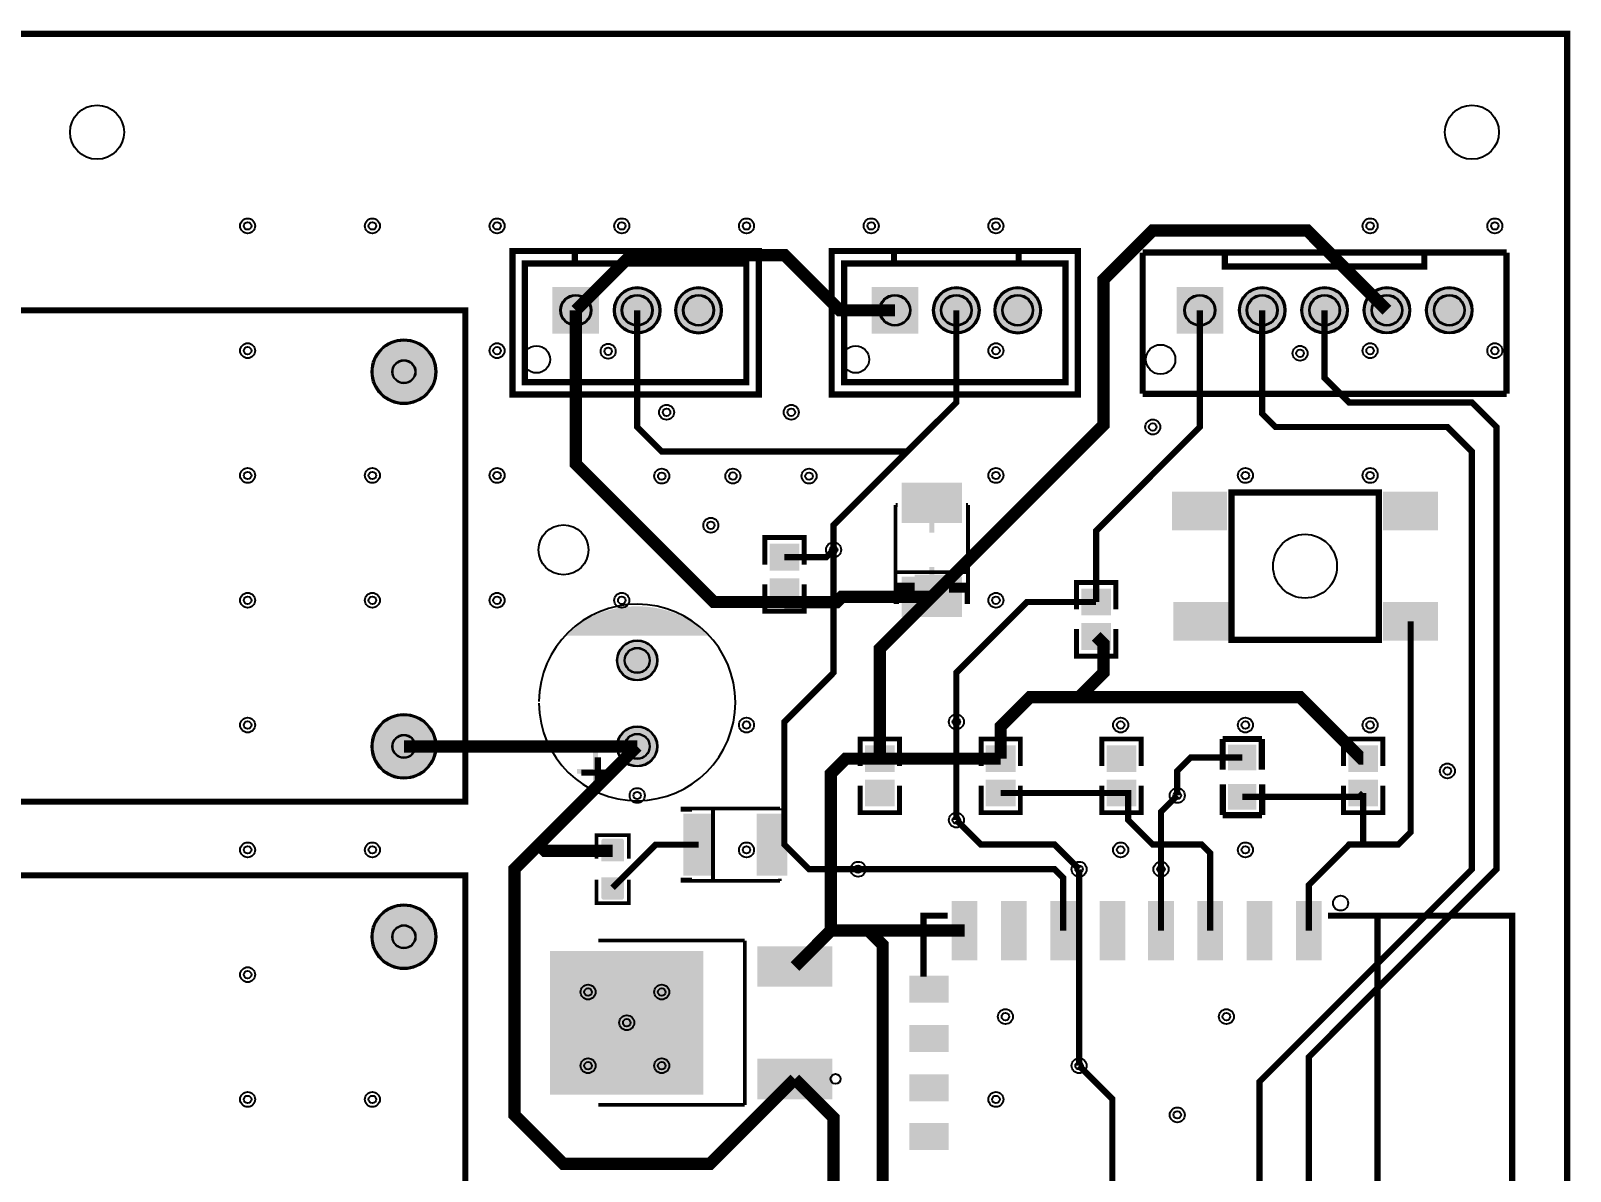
# Model space of a CAD drawing. Header units: millimetres. Extents: x -29.3 to 66, y -25.1 to 65.1.
# Drawn here: x 3.3 to 66, y 18.7 to 65.1 of the extents above; entities that cross this region are included whole.
import ezdxf

# ---------------------------------------------------------------- set-up
doc = ezdxf.new("R2010")
doc.units = ezdxf.units.MM
for name, color, linetype, true_color in [('BoardOutLine', 7, 'Continuous', 0xff00ff), ('BottomLayer', 7, 'Continuous', 0x0000ff), ('BottomSolderMaskLayer', 7, 'Continuous', 0xaa00ff), ('Document', 7, 'Continuous', 0xffffff), ('Hole', 7, 'Continuous', 0x222222), ('Multi-Layer', 7, 'Continuous', 0xc0c0c0), ('TopLayer', 7, 'Continuous', 0xff0000), ('TopPasteMaskLayer', 7, 'Continuous', 0x808080), ('TopSilkLayer', 7, 'Continuous', 0xffcc00), ('TopSolderMaskLayer', 7, 'Continuous', 0x800080)]:
    doc.layers.add(name, color=color, linetype=linetype, true_color=true_color)

msp = doc.modelspace()

# ---------------------------------------------------------------- hatches: boundary and pattern name
at = {"layer": 'BottomSolderMaskLayer'}
for points in [[(26.45, 52.799), (24.549, 52.799), (24.549, 54.701), (26.45, 54.701)], [(27.049, 53.75, 1), (28.951, 53.75, 1)], [(29.549, 53.75, 1), (31.45, 53.75, 1)], [(39.45, 52.799), (37.549, 52.799), (37.549, 54.701), (39.45, 54.701)], [(40.049, 53.75, 1), (41.951, 53.75, 1)], [(42.549, 53.75, 1), (44.45, 53.75, 1)], [(49.968, 54.702), (51.869, 54.702), (51.869, 52.8), (49.968, 52.8)], [(52.508, 53.751, 1), (54.409, 53.751, 1)], [(55.048, 53.751, 1), (56.949, 53.751, 1)], [(57.588, 53.751, 1), (59.489, 53.751, 1)], [(60.128, 53.751, 1), (62.029, 53.751, 1)], [(17.179, 51.25, 1), (19.82, 51.25, 1)], [(27.174, 39.5, 1), (28.825, 39.5, 1)], [(17.179, 36, 1), (19.82, 36, 1)], [(27.174, 36, 1), (28.825, 36, 1)], [(17.179, 28.25, 1), (19.82, 28.25, 1)]]:
    msp.add_hatch(color=256, dxfattribs=at).paths.add_polyline_path(points)
at = {"layer": 'Document'}
for points in [[(39.895, 45.54), (40.105, 45.54), (40.105, 44.7), (39.895, 44.7)], [(39.895, 42.46), (40.105, 42.46), (40.105, 43.3), (39.895, 43.3)], [(38.6, 42.25), (39.3, 42.25), (39.3, 42.67), (38.6, 42.67)], [(39.3, 42.775), (40.7, 42.775), (40.7, 42.985), (39.3, 42.985)], [(41.4, 42.25), (40.7, 42.25), (40.7, 42.67), (41.4, 42.67)], [(26.2, 34.15), (26.2, 35.75), (26.4, 35.75), (26.4, 34.15)], [(27.155, 34.885), (25.555, 34.885), (25.555, 35.085), (27.155, 35.085)], [(33.421, 31.29), (33.421, 32.69), (33.631, 32.69), (33.631, 31.29)], [(30.022, 31.925), (30.022, 32.135), (30.862, 32.135), (30.862, 31.925)], [(33.963, 31.989), (33.963, 32.199), (33.123, 32.199), (33.123, 31.989)]]:
    msp.add_hatch(color=256, dxfattribs=at).paths.add_polyline_path(points)
at = {"layer": 'Multi-Layer'}
for points in [[(26.4, 52.85), (24.6, 52.85), (24.6, 54.65), (26.4, 54.65)], [(27.1, 53.75, 1), (28.9, 53.75, 1)], [(29.6, 53.75, 1), (31.4, 53.75, 1)], [(39.4, 52.85), (37.6, 52.85), (37.6, 54.65), (39.4, 54.65)], [(40.1, 53.75, 1), (41.9, 53.75, 1)], [(42.6, 53.75, 1), (44.4, 53.75, 1)], [(50.019, 54.651), (51.819, 54.651), (51.819, 52.851), (50.019, 52.851)], [(52.559, 53.751, 1), (54.359, 53.751, 1)], [(55.099, 53.751, 1), (56.899, 53.751, 1)], [(57.639, 53.751, 1), (59.439, 53.751, 1)], [(60.179, 53.751, 1), (61.979, 53.751, 1)], [(17.23, 51.25, 1), (19.77, 51.25, 1)], [(27.2, 39.5, 1), (28.8, 39.5, 1)], [(17.23, 36, 1), (19.77, 36, 1)], [(27.2, 36, 1), (28.8, 36, 1)], [(17.23, 28.25, 1), (19.77, 28.25, 1)]]:
    msp.add_hatch(color=256, dxfattribs=at).paths.add_polyline_path(points)
at = {"layer": 'TopLayer'}
for points in [[(38.812, 45.108), (41.188, 45.108), (41.188, 46.715), (38.812, 46.715)], [(51.954, 46.334), (51.954, 44.834), (49.854, 44.834), (49.854, 46.334)], [(60.554, 46.334), (60.554, 44.834), (58.454, 44.834), (58.454, 46.334)], [(34.55, 44.2), (34.55, 43.2), (33.45, 43.2), (33.45, 44.2)], [(34.55, 42.8), (34.55, 41.8), (33.45, 41.8), (33.45, 42.8)], [(38.812, 42.893), (41.188, 42.893), (41.188, 41.285), (38.812, 41.285)], [(47.245, 42.375), (47.245, 41.375), (46.145, 41.375), (46.145, 42.375)], [(52.004, 41.834), (52.004, 40.334), (49.904, 40.334), (49.904, 41.834)], [(60.554, 41.834), (60.554, 40.334), (58.454, 40.334), (58.454, 41.834)], [(47.245, 40.975), (47.245, 39.975), (46.145, 39.975), (46.145, 40.975)], [(37.337, 35), (37.337, 36), (38.437, 36), (38.437, 35)], [(42.257, 35), (42.257, 36), (43.357, 36), (43.357, 35)], [(48.277, 36), (48.277, 35), (47.177, 35), (47.177, 36)], [(53.197, 36.05), (53.197, 35.05), (52.097, 35.05), (52.097, 36.05)], [(57.022, 35), (57.022, 36), (58.122, 36), (58.122, 35)], [(37.337, 33.6), (37.337, 34.6), (38.437, 34.6), (38.437, 33.6)], [(42.257, 33.6), (42.257, 34.6), (43.357, 34.6), (43.357, 33.6)], [(48.277, 34.6), (48.277, 33.6), (47.177, 33.6), (47.177, 34.6)], [(57.022, 33.6), (57.022, 34.6), (58.122, 34.6), (58.122, 33.6)], [(53.197, 34.45), (53.197, 33.45), (52.097, 33.45), (52.097, 34.45)], [(31.107, 33.235), (29.907, 33.235), (29.907, 30.765), (31.107, 30.765)], [(34.093, 33.235), (32.893, 33.235), (32.893, 30.765), (34.093, 30.765)], [(27.432, 31.35), (26.568, 31.35), (26.568, 32.156), (27.432, 32.156)], [(27.432, 30.65), (26.568, 30.65), (26.568, 29.844), (27.432, 29.844)], [(41.836, 29.6), (41.836, 27.401), (40.835, 27.401), (40.835, 29.6)], [(43.842, 29.6), (43.842, 27.401), (42.841, 27.401), (42.841, 29.6)], [(45.849, 29.6), (45.849, 27.401), (44.848, 27.401), (44.848, 29.6)], [(47.855, 29.6), (47.855, 27.401), (46.855, 27.401), (46.855, 29.6)], [(49.837, 29.6), (49.837, 27.401), (48.836, 27.401), (48.836, 29.6)], [(51.843, 29.6), (51.843, 27.401), (50.842, 27.401), (50.842, 29.6)], [(53.85, 29.6), (53.85, 27.401), (52.849, 27.401), (52.849, 29.6)], [(55.856, 29.6), (55.856, 27.401), (54.856, 27.401), (54.856, 29.6)], [(24.476, 27.65), (30.676, 27.65), (30.676, 21.85), (24.476, 21.85)], [(32.924, 27.84), (35.924, 27.84), (35.924, 26.24), (32.924, 26.24)], [(39.137, 26.613), (40.638, 26.613), (40.638, 25.613), (39.137, 25.613)], [(39.137, 24.607), (40.638, 24.607), (40.638, 23.606), (39.137, 23.606)], [(32.923, 23.26), (35.923, 23.26), (35.923, 21.66), (32.923, 21.66)], [(39.137, 22.6), (40.638, 22.6), (40.638, 21.599), (39.137, 21.599)], [(39.137, 20.619), (40.638, 20.619), (40.638, 19.618), (39.137, 19.618)]]:
    msp.add_hatch(color=256, dxfattribs=at).paths.add_polyline_path(points)
at = {"layer": 'TopPasteMaskLayer'}
for points in [[(38.812, 45.108), (41.188, 45.108), (41.188, 46.715), (38.812, 46.715)], [(51.954, 46.334), (51.954, 44.834), (49.854, 44.834), (49.854, 46.334)], [(60.554, 46.334), (60.554, 44.834), (58.454, 44.834), (58.454, 46.334)], [(34.55, 44.2), (34.55, 43.2), (33.45, 43.2), (33.45, 44.2)], [(34.55, 42.8), (34.55, 41.8), (33.45, 41.8), (33.45, 42.8)], [(38.812, 42.893), (41.188, 42.893), (41.188, 41.285), (38.812, 41.285)], [(47.245, 42.375), (47.245, 41.375), (46.145, 41.375), (46.145, 42.375)], [(52.004, 41.834), (52.004, 40.334), (49.904, 40.334), (49.904, 41.834)], [(60.554, 41.834), (60.554, 40.334), (58.454, 40.334), (58.454, 41.834)], [(47.245, 40.975), (47.245, 39.975), (46.145, 39.975), (46.145, 40.975)], [(37.337, 35), (37.337, 36), (38.437, 36), (38.437, 35)], [(42.257, 35), (42.257, 36), (43.357, 36), (43.357, 35)], [(48.277, 36), (48.277, 35), (47.177, 35), (47.177, 36)], [(53.197, 36.05), (53.197, 35.05), (52.097, 35.05), (52.097, 36.05)], [(57.022, 35), (57.022, 36), (58.122, 36), (58.122, 35)], [(37.337, 33.6), (37.337, 34.6), (38.437, 34.6), (38.437, 33.6)], [(42.257, 33.6), (42.257, 34.6), (43.357, 34.6), (43.357, 33.6)], [(48.277, 34.6), (48.277, 33.6), (47.177, 33.6), (47.177, 34.6)], [(57.022, 33.6), (57.022, 34.6), (58.122, 34.6), (58.122, 33.6)], [(53.197, 34.45), (53.197, 33.45), (52.097, 33.45), (52.097, 34.45)], [(31.107, 33.235), (29.907, 33.235), (29.907, 30.765), (31.107, 30.765)], [(34.093, 33.235), (32.893, 33.235), (32.893, 30.765), (34.093, 30.765)], [(26.55, 32.195), (26.55, 31.395), (26.6, 31.345), (26.828, 31.345), (26.828, 31.715), (27.158, 31.715), (27.158, 31.345), (27.4, 31.345), (27.45, 31.395), (27.45, 32.195), (27.4, 32.245), (26.6, 32.245)], [(26.6, 30.645), (26.828, 30.645), (26.828, 30.265), (27.158, 30.265), (27.158, 30.645), (27.4, 30.645), (27.45, 30.595), (27.45, 29.805), (27.4, 29.755), (26.6, 29.755), (26.55, 29.805), (26.55, 30.595)], [(41.836, 29.6), (41.836, 27.401), (40.835, 27.401), (40.835, 29.6)], [(43.842, 29.6), (43.842, 27.401), (42.841, 27.401), (42.841, 29.6)], [(45.849, 29.6), (45.849, 27.401), (44.848, 27.401), (44.848, 29.6)], [(47.855, 29.6), (47.855, 27.401), (46.855, 27.401), (46.855, 29.6)], [(49.837, 29.6), (49.837, 27.401), (48.836, 27.401), (48.836, 29.6)], [(51.843, 29.6), (51.843, 27.401), (50.842, 27.401), (50.842, 29.6)], [(53.85, 29.6), (53.85, 27.401), (52.849, 27.401), (52.849, 29.6)], [(55.856, 29.6), (55.856, 27.401), (54.856, 27.401), (54.856, 29.6)], [(24.476, 27.65), (30.676, 27.65), (30.676, 21.85), (24.476, 21.85)], [(32.924, 27.84), (35.924, 27.84), (35.924, 26.24), (32.924, 26.24)], [(39.137, 26.613), (40.638, 26.613), (40.638, 25.613), (39.137, 25.613)], [(39.137, 24.607), (40.638, 24.607), (40.638, 23.606), (39.137, 23.606)], [(32.923, 23.26), (35.923, 23.26), (35.923, 21.66), (32.923, 21.66)], [(39.137, 22.6), (40.638, 22.6), (40.638, 21.599), (39.137, 21.599)], [(39.137, 20.619), (40.638, 20.619), (40.638, 19.618), (39.137, 19.618)]]:
    msp.add_hatch(color=256, dxfattribs=at).paths.add_polyline_path(points)
at = {"layer": 'TopSilkLayer'}
for points in [[(38.448, 42.25), (38.66, 42.25), (38.66, 41.793), (38.448, 41.793)], [(41.552, 42.25), (41.34, 42.25), (41.34, 41.793), (41.552, 41.793)], [(31, 40.5), (30.93, 40.565), (30.86, 40.628), (30.788, 40.689), (30.715, 40.749), (30.64, 40.807), (30.564, 40.864), (30.487, 40.919), (30.409, 40.972), (30.33, 41.023), (30.249, 41.073), (30.168, 41.121), (30.085, 41.167), (30.002, 41.212), (29.918, 41.255), (29.832, 41.295), (29.746, 41.334), (29.659, 41.371), (29.571, 41.406), (29.483, 41.44), (29.393, 41.471), (29.303, 41.5), (29.213, 41.528), (29.122, 41.553), (29.03, 41.576), (28.938, 41.598), (28.845, 41.617), (28.752, 41.635), (28.659, 41.65), (28.566, 41.663), (28.472, 41.675), (28.377, 41.684), (28.283, 41.691), (28.189, 41.696), (28.094, 41.699), (28, 41.7), (27.905, 41.699), (27.811, 41.696), (27.716, 41.691), (27.622, 41.684), (27.528, 41.675), (27.434, 41.663), (27.34, 41.65), (27.247, 41.635), (27.154, 41.617), (27.061, 41.598), (26.969, 41.576), (26.877, 41.553), (26.786, 41.528), (26.696, 41.5), (26.606, 41.471), (26.517, 41.44), (26.428, 41.406), (26.34, 41.371), (26.253, 41.334), (26.167, 41.295), (26.082, 41.255), (25.997, 41.212), (25.914, 41.167), (25.831, 41.121), (25.75, 41.073), (25.669, 41.023), (25.59, 40.972), (25.512, 40.919), (25.435, 40.864), (25.359, 40.807), (25.285, 40.749), (25.211, 40.689), (25.139, 40.628), (25.069, 40.565), (25, 40.5)], [(30.235, 33.552), (30.235, 33.34), (29.778, 33.34), (29.778, 33.552)], [(30.235, 30.448), (30.235, 30.66), (29.778, 30.66), (29.778, 30.448)]]:
    msp.add_hatch(color=256, dxfattribs=at).paths.add_polyline_path(points)
at = {"layer": 'TopSolderMaskLayer'}
for points in [[(26.45, 52.799), (24.549, 52.799), (24.549, 54.701), (26.45, 54.701)], [(27.049, 53.75, 1), (28.951, 53.75, 1)], [(29.549, 53.75, 1), (31.45, 53.75, 1)], [(39.45, 52.799), (37.549, 52.799), (37.549, 54.701), (39.45, 54.701)], [(40.049, 53.75, 1), (41.951, 53.75, 1)], [(42.549, 53.75, 1), (44.45, 53.75, 1)], [(49.968, 54.702), (51.869, 54.702), (51.869, 52.8), (49.968, 52.8)], [(52.508, 53.751, 1), (54.409, 53.751, 1)], [(55.048, 53.751, 1), (56.949, 53.751, 1)], [(57.588, 53.751, 1), (59.489, 53.751, 1)], [(60.128, 53.751, 1), (62.029, 53.751, 1)], [(17.179, 51.25, 1), (19.82, 51.25, 1)], [(38.774, 45.09), (41.226, 45.09), (41.226, 46.732), (38.774, 46.732)], [(52.025, 46.37), (52.025, 44.798), (49.783, 44.798), (49.783, 46.37)], [(60.625, 46.37), (60.625, 44.798), (58.383, 44.798), (58.383, 46.37)], [(34.606, 44.246), (34.606, 43.154), (33.394, 43.154), (33.394, 44.246)], [(34.606, 42.846), (34.606, 41.754), (33.394, 41.754), (33.394, 42.846)], [(38.774, 42.91), (41.226, 42.91), (41.226, 41.268), (38.774, 41.268)], [(47.301, 42.421), (47.301, 41.329), (46.089, 41.329), (46.089, 42.421)], [(52.075, 41.87), (52.075, 40.298), (49.833, 40.298), (49.833, 41.87)], [(60.625, 41.87), (60.625, 40.298), (58.383, 40.298), (58.383, 41.87)], [(47.301, 41.021), (47.301, 39.929), (46.089, 39.929), (46.089, 41.021)], [(27.174, 39.5, 1), (28.825, 39.5, 1)], [(17.179, 36, 1), (19.82, 36, 1)], [(27.174, 36, 1), (28.825, 36, 1)], [(37.281, 34.954), (37.281, 36.046), (38.493, 36.046), (38.493, 34.954)], [(42.201, 34.954), (42.201, 36.046), (43.413, 36.046), (43.413, 34.954)], [(48.333, 36.046), (48.333, 34.954), (47.121, 34.954), (47.121, 36.046)], [(53.225, 36.073), (53.225, 35.027), (52.069, 35.027), (52.069, 36.073)], [(56.966, 34.954), (56.966, 36.046), (58.178, 36.046), (58.178, 34.954)], [(37.281, 33.554), (37.281, 34.646), (38.493, 34.646), (38.493, 33.554)], [(42.201, 33.554), (42.201, 34.646), (43.413, 34.646), (43.413, 33.554)], [(48.333, 34.646), (48.333, 33.554), (47.121, 33.554), (47.121, 34.646)], [(56.966, 33.554), (56.966, 34.646), (58.178, 34.646), (58.178, 33.554)], [(53.225, 34.473), (53.225, 33.427), (52.069, 33.427), (52.069, 34.473)], [(31.133, 33.26), (29.882, 33.26), (29.882, 30.74), (31.133, 30.74)], [(34.118, 33.26), (32.867, 33.26), (32.867, 30.74), (34.118, 30.74)], [(27.459, 31.326), (26.541, 31.326), (26.541, 32.18), (27.459, 32.18)], [(27.459, 30.674), (26.541, 30.674), (26.541, 29.82), (27.459, 29.82)], [(17.179, 28.25, 1), (19.82, 28.25, 1)], [(41.859, 29.712), (41.859, 27.289), (40.812, 27.289), (40.812, 29.712)], [(43.865, 29.712), (43.865, 27.289), (42.818, 27.289), (42.818, 29.712)], [(45.872, 29.712), (45.872, 27.289), (44.825, 27.289), (44.825, 29.712)], [(47.879, 29.712), (47.879, 27.289), (46.832, 27.289), (46.832, 29.712)], [(49.86, 29.712), (49.86, 27.289), (48.813, 27.289), (48.813, 29.712)], [(51.866, 29.712), (51.866, 27.289), (50.819, 27.289), (50.819, 29.712)], [(53.873, 29.712), (53.873, 27.289), (52.826, 27.289), (52.826, 29.712)], [(55.88, 29.712), (55.88, 27.289), (54.833, 27.289), (54.833, 29.712)], [(24.45, 27.676), (30.701, 27.676), (30.701, 21.825), (24.45, 21.825)], [(32.898, 27.866), (35.949, 27.866), (35.949, 26.215), (32.898, 26.215)], [(39.086, 26.664), (40.689, 26.664), (40.689, 25.562), (39.086, 25.562)], [(39.086, 24.658), (40.689, 24.658), (40.689, 23.555), (39.086, 23.555)], [(32.897, 23.286), (35.948, 23.286), (35.948, 21.635), (32.897, 21.635)], [(39.086, 22.651), (40.689, 22.651), (40.689, 21.549), (39.086, 21.549)], [(39.086, 20.67), (40.689, 20.67), (40.689, 19.567), (39.086, 19.567)]]:
    msp.add_hatch(color=256, dxfattribs=at).paths.add_polyline_path(points)

# ---------------------------------------------------------------- linework, layer by layer
at = {"layer": 'BoardOutLine', "const_width": 0.254}
msp.add_lwpolyline([(-29.124, 59.717), (-29.124, 65), (65.877, 65), (65.877, -24.999), (-29.124, -24.999), (-29.124, 59.717)], close=True, dxfattribs=at)
at = {"layer": 'BottomLayer', "const_width": 0.254}
for points in [[(36, 44), (36, 39), (33.995, 36.995), (33.995, 32.005), (35, 31), (36.999, 31)], [(41, 36.999), (41, 32.999)], [(49.336, 31), (49.336, 33.336), (50, 34)], [(46, 31), (46, 23)]]:
    msp.add_lwpolyline(points, dxfattribs=at)
at = {"layer": 'BottomSolderMaskLayer'}
for centre, radius in [((28, 53.75), 0.951), ((30.5, 53.75), 0.951), ((41, 53.75), 0.951), ((43.5, 53.75), 0.951), ((53.459, 53.751), 0.951), ((55.999, 53.751), 0.951), ((58.539, 53.751), 0.951), ((61.079, 53.751), 0.951), ((25.5, 53.75), 0.634), ((28, 53.75), 0.634), ((30.5, 53.75), 0.634), ((38.5, 53.75), 0.634), ((41, 53.75), 0.634), ((43.5, 53.75), 0.634), ((50.919, 53.751), 0.634), ((53.459, 53.751), 0.634), ((55.999, 53.751), 0.634), ((58.539, 53.751), 0.634), ((61.079, 53.751), 0.634), ((18.5, 51.25), 1.321), ((18.5, 51.25), 0.475), ((28, 39.5), 0.825), ((28, 39.5), 0.516), ((18.5, 36), 1.321), ((18.5, 36), 0.475), ((28, 36), 0.825), ((28, 36), 0.516), ((18.5, 28.25), 1.321), ((18.5, 28.25), 0.475)]:
    msp.add_circle(centre, radius, dxfattribs=at)
at = {"layer": 'Document'}
msp.add_circle((36.079, 22.464), 0.2, dxfattribs=at)
at = {"layer": 'Hole'}
for centre, radius in [((12.133, 57.187), 0.153), ((17.213, 57.187), 0.153), ((22.293, 57.187), 0.153), ((27.373, 57.187), 0.153), ((32.453, 57.187), 0.153), ((37.533, 57.187), 0.153), ((42.613, 57.187), 0.153), ((57.853, 57.187), 0.153), ((62.933, 57.187), 0.153), ((12.133, 52.107), 0.153), ((22.293, 52.107), 0.153), ((26.818, 52.082), 0.153), ((42.613, 52.107), 0.153), ((55, 52), 0.153), ((57.853, 52.107), 0.153), ((62.933, 52.107), 0.153), ((29.197, 49.6), 0.153), ((34.277, 49.6), 0.153), ((49, 49), 0.153), ((12.133, 47.027), 0.153), ((17.213, 47.027), 0.153), ((22.293, 47.027), 0.153), ((29, 47), 0.152), ((31.898, 47.002), 0.153), ((35, 47), 0.152), ((42.613, 47.027), 0.153), ((52.773, 47.027), 0.153), ((57.853, 47.027), 0.153), ((31, 45), 0.152), ((36, 44), 0.153), ((12.133, 41.947), 0.153), ((17.213, 41.947), 0.153), ((22.293, 41.947), 0.153), ((27.373, 41.947), 0.153), ((42.613, 41.947), 0.153), ((12.133, 36.867), 0.153), ((32.453, 36.867), 0.153), ((41, 36.999), 0.153), ((47.693, 36.867), 0.153), ((52.773, 36.867), 0.153), ((57.853, 36.867), 0.153), ((61, 35), 0.153), ((28, 34), 0.153), ((50, 34), 0.153), ((41, 32.999), 0.153), ((12.133, 31.787), 0.153), ((17.213, 31.787), 0.153), ((32.453, 31.787), 0.153), ((47.693, 31.787), 0.153), ((52.773, 31.787), 0.153), ((36.999, 31), 0.153), ((46, 31), 0.153), ((49.336, 31), 0.153), ((12.133, 26.707), 0.153), ((26, 26), 0.153), ((29, 26), 0.153), ((43, 25), 0.153), ((52, 25), 0.153), ((27.576, 24.75), 0.153), ((27.576, 24.75), 0.153), ((27.576, 24.75), 0.153), ((26, 23), 0.153), ((29, 23), 0.153), ((46, 23), 0.153), ((12.133, 21.627), 0.153), ((17.213, 21.627), 0.153), ((42.613, 21.627), 0.153), ((50, 21), 0.153)]:
    msp.add_circle(centre, radius, dxfattribs=at)
at = {"layer": 'Multi-Layer'}
for centre, radius in [((6, 61), 1.1), ((62, 61), 1.1), ((12.133, 57.187), 0.305), ((17.213, 57.187), 0.305), ((22.293, 57.187), 0.305), ((27.373, 57.187), 0.305), ((32.453, 57.187), 0.305), ((37.533, 57.187), 0.305), ((42.613, 57.187), 0.305), ((57.853, 57.187), 0.305), ((62.933, 57.187), 0.305), ((28, 53.75), 0.9), ((30.5, 53.75), 0.9), ((41, 53.75), 0.9), ((43.5, 53.75), 0.9), ((53.459, 53.751), 0.9), ((55.999, 53.751), 0.9), ((58.539, 53.751), 0.9), ((61.079, 53.751), 0.9), ((25.5, 53.75), 0.6), ((28, 53.75), 0.6), ((30.5, 53.75), 0.6), ((38.5, 53.75), 0.6), ((41, 53.75), 0.6), ((43.5, 53.75), 0.6), ((50.919, 53.751), 0.6), ((53.459, 53.751), 0.6), ((55.999, 53.751), 0.6), ((58.539, 53.751), 0.6), ((61.079, 53.751), 0.6), ((12.133, 52.107), 0.305), ((18.5, 51.25), 1.27), ((22.293, 52.107), 0.305), ((23.9, 51.75), 0.55), ((26.818, 52.082), 0.305), ((36.9, 51.75), 0.55), ((42.613, 52.107), 0.305), ((49.319, 51.751), 0.6), ((55, 52), 0.305), ((57.853, 52.107), 0.305), ((62.933, 52.107), 0.305), ((18.5, 51.25), 0.457), ((29.197, 49.6), 0.305), ((34.277, 49.6), 0.305), ((49, 49), 0.305), ((12.133, 47.027), 0.305), ((17.213, 47.027), 0.305), ((22.293, 47.027), 0.305), ((29, 47), 0.305), ((31.898, 47.002), 0.305), ((35, 47), 0.305), ((42.613, 47.027), 0.305), ((52.773, 47.027), 0.305), ((57.853, 47.027), 0.305), ((31, 45), 0.305), ((25, 44), 1.016), ((36, 44), 0.305), ((12.133, 41.947), 0.305), ((17.213, 41.947), 0.305), ((22.293, 41.947), 0.305), ((27.373, 41.947), 0.305), ((42.613, 41.947), 0.305), ((28, 39.5), 0.8), ((28, 39.5), 0.5), ((12.133, 36.867), 0.305), ((18.5, 36), 1.27), ((32.453, 36.867), 0.305), ((41, 36.999), 0.305), ((47.693, 36.867), 0.305), ((52.773, 36.867), 0.305), ((57.853, 36.867), 0.305), ((18.5, 36), 0.457), ((28, 36), 0.8), ((28, 36), 0.5), ((61, 35), 0.305), ((28, 34), 0.305), ((50, 34), 0.305), ((41, 32.999), 0.305), ((12.133, 31.787), 0.305), ((17.213, 31.787), 0.305), ((32.453, 31.787), 0.305), ((47.693, 31.787), 0.305), ((52.773, 31.787), 0.305), ((36.999, 31), 0.305), ((46, 31), 0.305), ((49.336, 31), 0.305), ((18.5, 28.25), 1.27), ((18.5, 28.25), 0.457), ((12.133, 26.707), 0.305), ((26, 26), 0.305), ((29, 26), 0.305), ((43, 25), 0.305), ((52, 25), 0.305), ((27.576, 24.75), 0.305), ((27.576, 24.75), 0.305), ((27.576, 24.75), 0.305), ((26, 23), 0.305), ((29, 23), 0.305), ((46, 23), 0.305), ((12.133, 21.627), 0.305), ((17.213, 21.627), 0.305), ((42.613, 21.627), 0.305), ((50, 21), 0.305)]:
    msp.add_circle(centre, radius, dxfattribs=at)
at = {"layer": 'TopLayer'}
for points, const_width in [([(40, 42.089), (46.999, 49.088), (46.999, 55), (49.001, 56.999), (55.29, 56.999), (58.539, 53.751)], 0.5), ([(25.5, 53.75), (27.749, 56), (34, 56), (36.25, 53.75), (38.5, 53.75)], 0.5), ([(25.498, 53.751), (25.498, 47.5), (31.124, 41.876), (33.995, 41.876)], 0.5), ([(28, 53.751), (28, 48.998), (28.996, 48.005), (39, 48.005), (41, 50), (41, 53.75)], 0.254), ([(50.92, 53.75), (50.92, 49), (46.695, 44.775), (46.695, 41.875)], 0.254), ([(53.459, 53.751), (53.459, 49.542), (54, 49.001), (61, 49.001), (62.001, 48), (62.001, 31), (53.349, 22.349), (53.349, 13.718)], 0.254), ([(55.999, 53.751), (55.999, 51), (56.999, 49.999), (62.001, 49.999), (62.999, 49.001), (62.999, 31), (55.356, 23.357), (55.356, 13.718)], 0.254), ([(36, 44), (36, 45.005), (39, 48.005)], 0.254), ([(34, 43.7), (35.7, 43.7), (36, 44)], 0.254), ([(33.995, 41.875), (36.125, 41.875), (36.338, 42.089), (40, 42.089)], 0.5), ([(40, 42.089), (37.887, 39.975), (37.887, 35.5)], 0.5), ([(46.695, 41.876), (43.875, 41.876), (41, 38.998), (41, 36.999)], 0.254), ([(59.504, 41.084), (59.504, 32.504), (59.001, 32.001), (56.999, 32.001), (55.356, 30.357), (55.356, 28.501)], 0.254), ([(42.806, 35.501), (42.806, 36.806), (44, 38), (45.999, 38), (46.999, 39.001), (46.999, 40.169), (46.695, 40.474)], 0.5), ([(45.999, 38), (55, 38), (57.5, 35.501), (57.571, 35.501)], 0.5), ([(18.5, 36), (28, 36)], 0.5), ([(28, 36.001), (22.999, 31), (22.999, 21), (25.001, 19.001), (30.962, 19.001), (34.424, 22.46)], 0.5), ([(37.887, 35.5), (36.5, 35.5), (35.884, 34.884), (35.884, 28.501)], 0.5), ([(37.887, 35.5), (42.807, 35.5)], 0.5), ([(49.999, 34), (49.999, 35), (50.55, 35.549), (52.646, 35.549)], 0.254), ([(42.806, 34.101), (47.726, 34.101)], 0.254), ([(47.726, 34.101), (48, 34.101), (48, 32.999), (48.998, 32.001), (51, 32.001), (51.343, 31.658), (51.343, 28.501)], 0.254), ([(57.572, 34.1), (57.422, 33.95), (52.647, 33.95)], 0.254), ([(57.572, 34.1), (57.572, 32)], 0.254), ([(41, 32.999), (42.001, 32.001), (45, 32.001), (46.001, 31)], 0.254), ([(24, 32), (24.247, 31.753), (27, 31.753)], 0.5), ([(27, 30.247), (28.753, 32), (30.507, 32)], 0.254), ([(45.348, 28.501), (45.348, 30.652), (45, 31), (36.999, 31)], 0.254), ([(49.336, 28.501), (49.336, 31)], 0.254), ([(41.335, 28.501), (35.884, 28.501), (34.424, 27.04)], 0.5), ([(37.414, 28.501), (38, 27.914), (38, -7), (35.46, -9.54), (35.46, -14.9)], 0.5), ([(34.423, 22.46), (36, 20.883), (36, 6)], 0.5), ([(46, 23), (47.355, 21.645), (47.355, 13.718)], 0.254)]:
    msp.add_lwpolyline(points, dxfattribs=dict(at, const_width=const_width))
at = {"layer": 'TopSilkLayer', "const_width": 0.254}
for points in [[(22.92, 56.163), (32.953, 56.163), (32.953, 50.321), (22.92, 50.321), (22.92, 56.163)], [(35.92, 56.163), (45.953, 56.163), (45.953, 50.321), (35.92, 50.321), (35.92, 56.163)], [(23.428, 55.655), (32.445, 55.655), (32.445, 50.829), (23.428, 50.829), (23.428, 55.655)], [(36.428, 55.655), (45.445, 55.655), (45.445, 50.829), (36.428, 50.829), (36.428, 55.655)], [(-13, 53.75), (-13, 33.75), (21, 33.75), (21, 53.75), (-13, 53.75)], [(58.204, 40.334), (52.204, 40.334), (52.204, 46.334), (58.204, 46.334), (58.204, 40.334)], [(-13, 30.75), (-13, 10.75), (21, 10.75), (21, 30.75), (-13, 30.75)]]:
    msp.add_lwpolyline(points, close=True, dxfattribs=at)
at = {"layer": 'TopSilkLayer'}
for points, const_width in [([(25.46, 55.655), (25.46, 56.163)], 0.254), ([(30.54, 55.782), (30.54, 56.163)], 0.254), ([(38.46, 55.655), (38.46, 56.163)], 0.254), ([(43.54, 55.782), (43.54, 56.163)], 0.254), ([(63.409, 56.101), (48.589, 56.101)], 0.254), ([(48.589, 56.101), (48.589, 50.351)], 0.254), ([(60.063, 56.037), (60.063, 55.529), (51.935, 55.529), (51.935, 56.037)], 0.254), ([(63.409, 50.351), (63.409, 56.101)], 0.254), ([(48.589, 50.351), (63.409, 50.351)], 0.254), ([(38.524, 45.826), (38.524, 42.174)], 0.152), ([(38.524, 45.826), (38.609, 45.826)], 0.152), ([(41.476, 45.826), (41.391, 45.826)], 0.152), ([(41.476, 45.826), (41.476, 42.174)], 0.152), ([(34.8, 43.4), (34.8, 44.5), (33.8, 44.5), (33.2, 44.5), (33.2, 43.4)], 0.2), ([(34.8, 42.6), (34.8, 41.5), (33.2, 41.5), (33.2, 42.6)], 0.2), ([(41.476, 43.096), (38.524, 43.096)], 0.152), ([(47.495, 41.575), (47.495, 42.675), (46.495, 42.675), (45.895, 42.675), (45.895, 41.575)], 0.2), ([(47.495, 40.775), (47.495, 39.675), (45.895, 39.675), (45.895, 40.775)], 0.2), ([(37.087, 35.2), (37.087, 36.3), (38.687, 36.3), (38.687, 35.2)], 0.2), ([(42.007, 35.2), (42.007, 36.3), (43.607, 36.3), (43.607, 35.2)], 0.2), ([(48.527, 35.2), (48.527, 36.3), (47.527, 36.3), (46.927, 36.3), (46.927, 35.2)], 0.2), ([(53.447, 36.3), (51.847, 36.3)], 0.254), ([(51.847, 35.05), (51.847, 36.3)], 0.254), ([(53.447, 35.05), (53.447, 36.3)], 0.254), ([(56.772, 35.2), (56.772, 36.3), (58.372, 36.3), (58.372, 35.2)], 0.2), ([(26.4, 35.55), (26.4, 34.306)], 0.254), ([(27.073, 34.928), (25.727, 34.928)], 0.254), ([(37.087, 34.4), (37.087, 33.3), (38.087, 33.3), (38.687, 33.3), (38.687, 34.4)], 0.2), ([(42.007, 34.4), (42.007, 33.3), (43.007, 33.3), (43.607, 33.3), (43.607, 34.4)], 0.2), ([(48.527, 34.4), (48.527, 33.3), (46.927, 33.3), (46.927, 34.4)], 0.2), ([(51.852, 34.45), (51.852, 33.2)], 0.254), ([(53.452, 34.45), (53.452, 33.2)], 0.254), ([(56.772, 34.4), (56.772, 33.3), (57.772, 33.3), (58.372, 33.3), (58.372, 34.4)], 0.2), ([(30.159, 33.476), (33.811, 33.476)], 0.152), ([(31.088, 33.476), (31.088, 30.524)], 0.152), ([(33.811, 33.476), (33.811, 33.391)], 0.152), ([(53.452, 33.2), (51.852, 33.2)], 0.254), ([(27.661, 31.426), (27.661, 32.385), (26.339, 32.385), (26.339, 31.426)], 0.152), ([(27.661, 30.574), (27.661, 29.615), (26.339, 29.615), (26.339, 30.574)], 0.152), ([(30.159, 30.524), (33.811, 30.524)], 0.152), ([(33.811, 30.524), (33.811, 30.609)], 0.152), ([(39.659, 26.621), (39.659, 29.11), (40.649, 29.11)], 0.254), ([(56.143, 13.108), (58.15, 13.108), (63.636, 13.108), (63.636, 29.11), (58.15, 29.11), (56.143, 29.11)], 0.254), ([(58.15, 29.11), (58.15, 13.108)], 0.254), ([(26.415, 28.096), (32.382, 28.096)], 0.152), ([(32.382, 21.404), (32.382, 28.096)], 0.152), ([(26.415, 21.404), (32.382, 21.404)], 0.152)]:
    msp.add_lwpolyline(points, dxfattribs=dict(at, const_width=const_width))
for centre, radius in [((55.204, 43.334), 1.3), ((56.651, 29.618), 0.305)]:
    msp.add_circle(centre, radius, dxfattribs=at)
msp.add_arc((27.999, 37.788), 4, 180.50937, 179.49063, dxfattribs=at)
at = {"layer": 'TopSolderMaskLayer'}
for centre, radius in [((28, 53.75), 0.951), ((30.5, 53.75), 0.951), ((41, 53.75), 0.951), ((43.5, 53.75), 0.951), ((53.459, 53.751), 0.951), ((55.999, 53.751), 0.951), ((58.539, 53.751), 0.951), ((61.079, 53.751), 0.951), ((25.5, 53.75), 0.634), ((28, 53.75), 0.634), ((30.5, 53.75), 0.634), ((38.5, 53.75), 0.634), ((41, 53.75), 0.634), ((43.5, 53.75), 0.634), ((50.919, 53.751), 0.634), ((53.459, 53.751), 0.634), ((55.999, 53.751), 0.634), ((58.539, 53.751), 0.634), ((61.079, 53.751), 0.634), ((18.5, 51.25), 1.321), ((18.5, 51.25), 0.475), ((28, 39.5), 0.825), ((28, 39.5), 0.516), ((18.5, 36), 1.321), ((18.5, 36), 0.475), ((28, 36), 0.825), ((28, 36), 0.516), ((18.5, 28.25), 1.321), ((18.5, 28.25), 0.475)]:
    msp.add_circle(centre, radius, dxfattribs=at)

doc.saveas('drawing.dxf')
